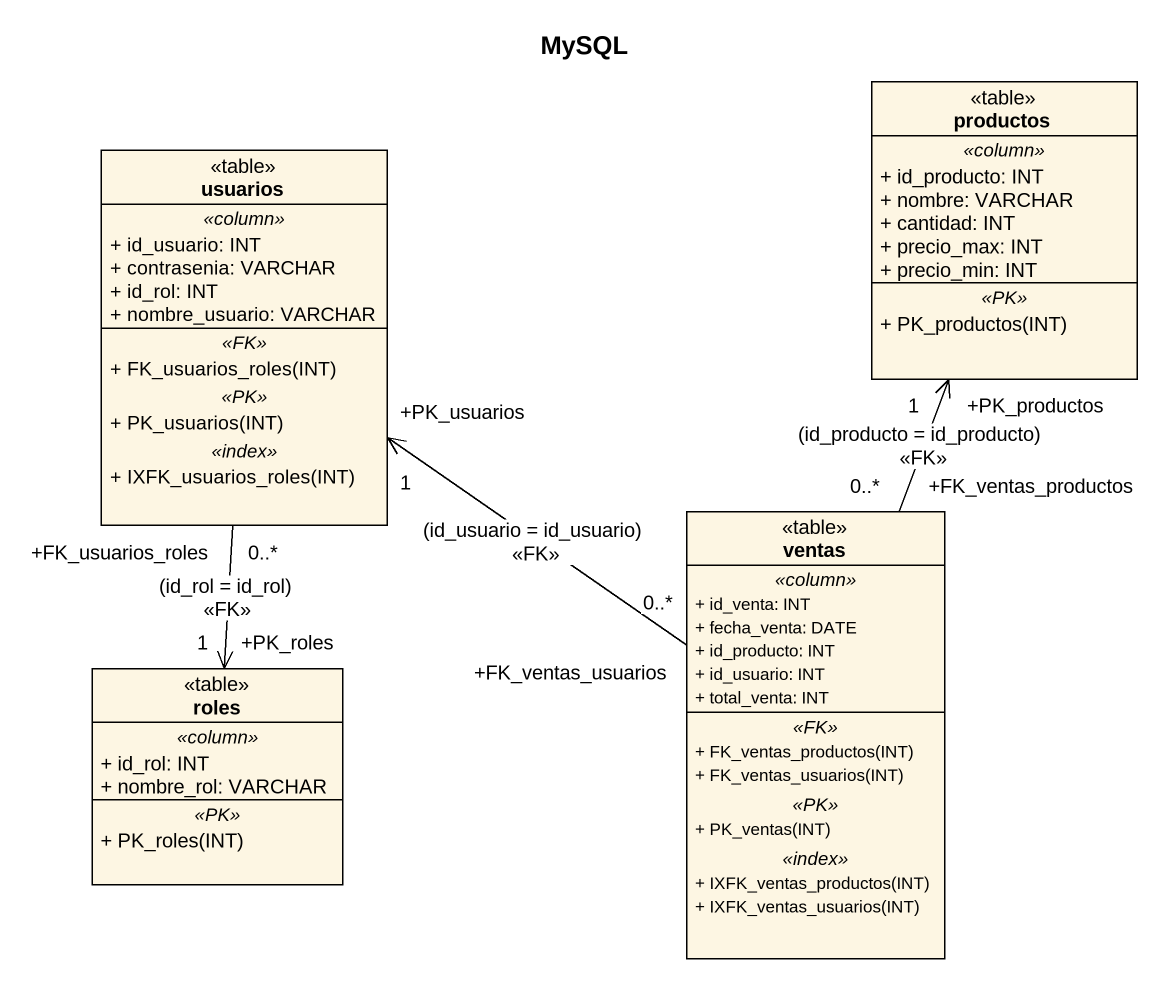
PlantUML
@startuml
title MySQL
hide circle
hide empty members
skinparam classAttributeIconSize 0
class productos <<table>> {
  .. <<column>> ..
  + id_producto: INT
  + nombre: VARCHAR
  + cantidad: INT
  + precio_max: INT
  + precio_min: INT
  .. <<PK>> ..
  + PK_productos(INT)
}
class usuarios <<table>> {
  .. <<column>> ..
  + id_usuario: INT
  + contrasenia: VARCHAR
  + id_rol: INT
  + nombre_usuario: VARCHAR
  .. <<FK>> ..
  + FK_usuarios_roles(INT)
  .. <<PK>> ..
  + PK_usuarios(INT)
  .. <<index>> ..
  + IXFK_usuarios_roles(INT)
}
class ventas <<table>> {
  .. <<column>> ..
  + id_venta: INT
  + fecha_venta: DATE
  + id_producto: INT
  + id_usuario: INT
  + total_venta: INT
  .. <<FK>> ..
  + FK_ventas_productos(INT)
  + FK_ventas_usuarios(INT)
  .. <<PK>> ..
  + PK_ventas(INT)
  .. <<index>> ..
  + IXFK_ventas_productos(INT)
  + IXFK_ventas_usuarios(INT)
}
class roles <<table>> {
  .. <<column>> ..
  + id_rol: INT
  + nombre_rol: VARCHAR
  .. <<PK>> ..
  + PK_roles(INT)
}
usuarios "+FK_usuarios_roles\n0..*" --> "+PK_roles\n1" roles : (id_rol = id_rol)\n<<FK>>
ventas "+FK_ventas_productos\n0..*" -up-> "+PK_productos\n1" productos : (id_producto = id_producto)\n<<FK>>
ventas "+FK_ventas_usuarios\n0..*" -up-> "+PK_usuarios\n1" usuarios : (id_usuario = id_usuario)\n<<FK>>
@enduml
